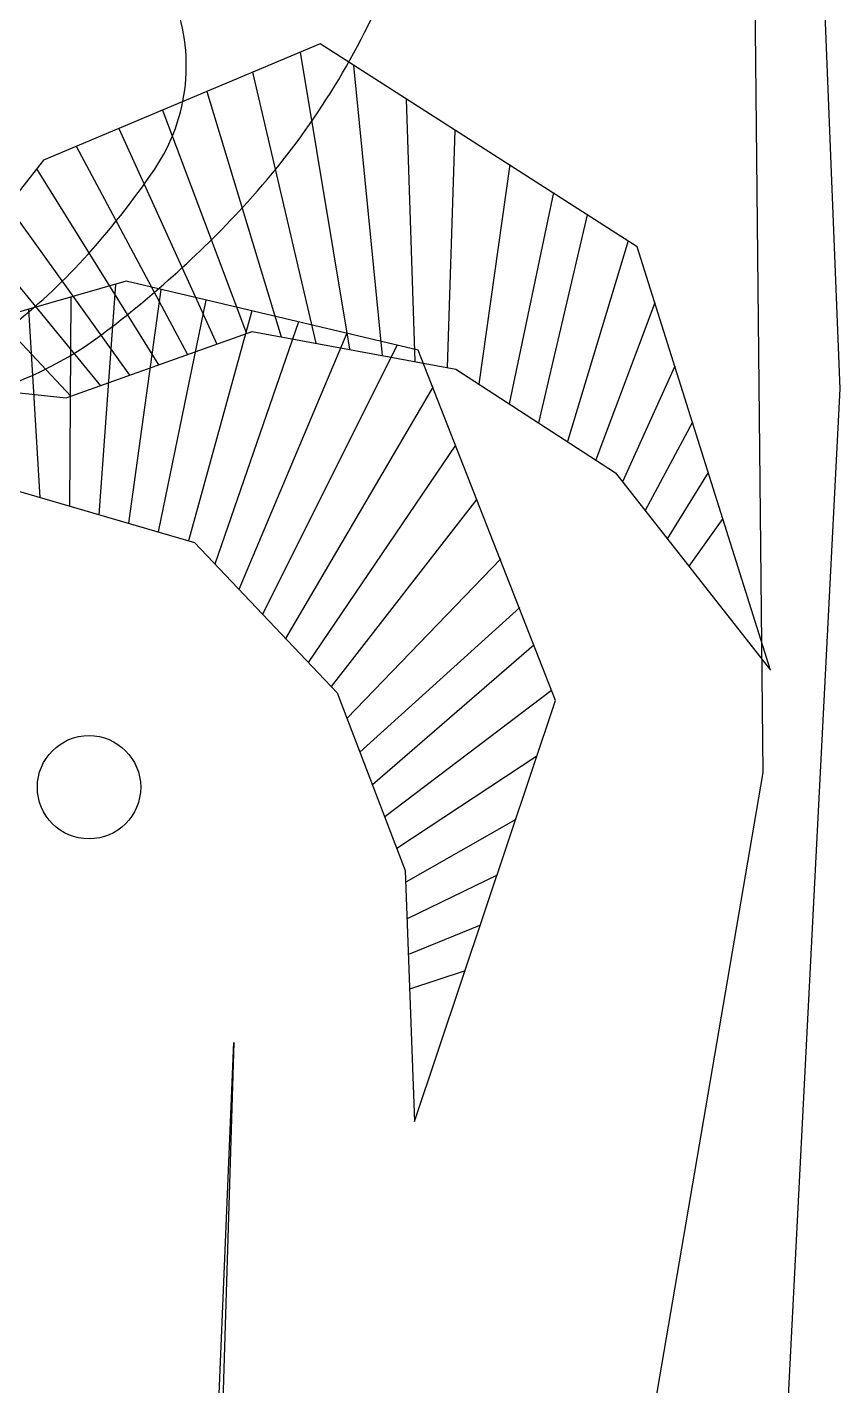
# Model space of a CAD drawing. Header units: inches. Extents: x 452443 to 881249, y 975131 to 1198310.
# Drawn here: x 566062.9 to 566227.3, y 1036820.5 to 1037095.3 of the extents above; entities that cross this region are included whole.
import ezdxf

# ---------------------------------------------------------------- set-up
doc = ezdxf.new("R2010")
doc.units = ezdxf.units.IN
doc.header["$LTSCALE"] = 3.5
doc.header["$MEASUREMENT"] = 0
doc.layers.add('TREE1', color=84, linetype='Continuous')

# ---------------------------------------------------------------- blocks, each defined once
blk = doc.blocks.new('ELE_TR10')
for p, q in [((2820.3, 4060), (2756.6, 10459.3)), ((2756.6, 10459.3), (2979.6, 4855.9)), ((1901.2, 5571), (1327, 5330.1)), ((1860, 5553.7), (1961.9, 4937.6)), ((2559.3, 5150.3), (1901.2, 5571)), ((1970.8, 5526.5), (2030.2, 4924.9)), ((1761.1, 5512.2), (1892.3, 4950.5)), ((1666, 5472.3), (1820.5, 4963.8)), ((2079.8, 5456.8), (2097.8, 4912.4)), ((1573.9, 5433.7), (1748.3, 4970.7)), ((1483.8, 5395.9), (1686.7, 4948.6)), ((2181.1, 5392), (2165.2, 4900)), ((1395.1, 5358.7), (1626.1, 4926.9)), ((1327, 5330.1), (970.8, 4874.7)), ((1312.9, 5312.1), (1566, 4905.4)), ((2294.8, 5321.3), (2230.9, 4865.6)), ((2385.7, 5263.2), (2293.7, 4824.8)), ((1253.5, 5236.1), (1506, 4883.9)), ((2455.1, 5216.9), (2354.6, 4785.3)), ((1197.4, 5164.4), (1445.5, 4862.2)), ((2540.3, 5162.5), (2414.3, 4746.5)), ((2835.6, 4272.1), (2559.3, 5150.3)), ((1498.7, 5078.7), (942.8, 4919.6)), ((1139.4, 5101.2), (1384, 4840.2)), ((2104.8, 4936), (1498.7, 5078.7)), ((1383.9, 5045.9), (1381.2, 4612.5)), ((1476.7, 5072.4), (1442.4, 4594.6)), ((1570.6, 5061.8), (1503.6, 4576.7)), ((1296.4, 5020.8), (1319.5, 4630.5)), ((1664.2, 5039.7), (1565.4, 4558.7)), ((1759.3, 5017.3), (1628.2, 4540.3)), ((2595.8, 5034.3), (2473.2, 4708.2)), ((1856.5, 4994.4), (1682.6, 4492.2)), ((1374.4, 4836.7), (1760.1, 4974.9)), ((1956.9, 4970.8), (1732.8, 4439.3)), ((1760.1, 4974.9), (2183.2, 4896.6)), ((2061.3, 4946.2), (1781.6, 4387.9)), ((2389.9, 4208.8), (2104.8, 4936)), ((970.3, 4881.1), (1374.4, 4836.7)), ((2183.2, 4896.6), (2514.2, 4681.6)), ((2637.3, 4902.5), (2528.9, 4663)), ((2134.9, 4859.1), (1829.4, 4337.5)), ((2979.6, 4855.9), (2852.2, 2372.6)), ((2673.8, 4786.3), (2575.9, 4603)), ((2182.1, 4738.7), (1876.7, 4287.7)), ((2514.2, 4681.6), (2835.6, 4272.1)), ((2706.7, 4681.8), (2621.6, 4544.8)), ((1247, 4651.7), (1640.3, 4536.8)), ((2226.1, 4626.7), (1923.9, 4238)), ((2736.7, 4586.4), (2666.2, 4488)), ((1640.3, 4536.8), (1936.5, 4224.7)), ((2276.4, 4502.7), (1956.9, 4171.6)), ((2315.8, 4402.2), (1983.7, 4101.7)), ((2344.8, 4324), (2009.8, 4033.9)), ((2381.7, 4229.9), (2035.2, 3967.5)), ((1936.5, 4224.7), (2077.9, 3856.2)), ((2097.2, 3336), (2389.9, 4208.8)), ((2351.2, 4093.5), (2060.4, 3901.8)), ((2342.3, 1258.3), (2820.3, 4060)), ((2307.3, 3962.5), (2078.8, 3832.5)), ((2077.9, 3856.2), (2097.2, 3336)), ((2268.6, 3847), (2081.6, 3756.3)), ((2233.8, 3743.2), (2084.4, 3682.5)), ((2202, 3648.4), (2087, 3610.2))]:
    blk.add_line(p, q)
blk.add_lwpolyline([(1567.2, -250.6), (1644.6, 1643.7), (1722, 3499.4), (1605.9, -289.3)])
blk.add_circle((1421.7, 4029.2), 107.2)
for centre, radius, start, end in [((1241.6, 5525.5), 382, 325.9194, 22.5673), ((567, 6320.2), 1600.4, 317.684, 335.9062), ((221.5, 6215.7), 1613.6, 317.4651, 325.9194), ((158.1, 6692.5), 2153.3, 312.2492, 317.684), ((477.4, 5980.9), 1266.3, 307.9191, 317.4651), ((150.2, 6701.2), 2165.1, 306.8292, 312.2492), ((992.3, 5576.8), 760.3, 281.9342, 306.8292)]:
    blk.add_arc(centre, radius, start, end)

msp = doc.modelspace()

# ---------------------------------------------------------------- block references
at = {"layer": 'TREE1', "xscale": 0.09750000084750354, "yscale": 0.09750000084750354, "zscale": 0.09750000084750354}
msp.add_blockref('ELE_TR10', (565936.79, 1036548.69), dxfattribs=at)

doc.saveas('drawing.dxf')
